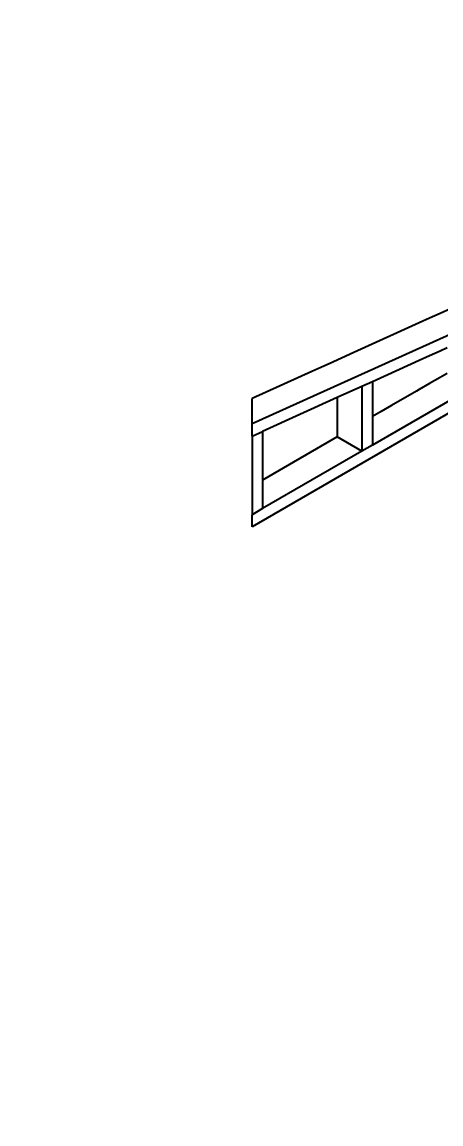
# Model space of a CAD drawing. Header units: millimetres. Extents: x 19458 to 19711, y 4351 to 4752.
# Drawn here: x 19517.661 to 19518.74, y 4536.513 to 4539.347 of the extents above; entities that cross this region are included whole.
import ezdxf

# ---------------------------------------------------------------- set-up
doc = ezdxf.new("R2010")
doc.units = ezdxf.units.MM
for name, color, linetype in [('cotas', 1, 'Continuous'), ('cotas @ 400', 1, 'Continuous'), ('cotas @ 500', 1, 'Continuous')]:
    doc.layers.add(name, color=color, linetype=linetype)
doc.styles.add('century gothic', font='GOTHIC.TTF')
doc.styles.add('COTAS SMC', font='GOTHIC.TTF')
doc.dimstyles.new('ANOTATIVE 100 SMCONSTRUCCIONES', dxfattribs={"dimscale": 0, "dimtxt": 0.18, "dimasz": 0.15, "dimexe": 0.18, "dimexo": 0.09, "dimgap": 0.1, "dimtad": 1, "dimzin": 0, "dimdsep": 46, "dimtxsty": 'century gothic', "dimblk1": 'FLECHA1', "dimblk2": 'FLECHA1', "dimsah": 1, "dimcen": 0.18, "dimdle": 0.075, "dimclrd": 1, "dimclre": 1, "dimclrt": 2, "dimaunit": 1, "dimadec": 0, "dimazin": 0, "dimtfac": 0.75, "dimtix": 1, "dimtmove": 2, "dimatfit": 3, "dimfxl": 0.09, "dimtvp": 1.5, "dimtfill": 1, "dimtolj": 1, "dimtzin": 0, "dimarcsym": 0})
doc.dimstyles.new('PIES SMCONSTRUCCIONES', dxfattribs={"dimscale": 0, "dimtxt": 0.18, "dimasz": 0.2, "dimexe": 0.18, "dimexo": 0, "dimgap": 0.1, "dimtad": 1, "dimdec": 0, "dimlfac": 39.370079, "dimzin": 0, "dimdsep": 46, "dimlunit": 4, "dimtxsty": 'COTAS SMC', "dimblk1": 'FLECHA1', "dimblk2": 'FLECHA1', "dimsah": 1, "dimcen": 0.2, "dimdle": 0.075, "dimclrd": 1, "dimclre": 1, "dimclrt": 2, "dimaunit": 1, "dimadec": 0, "dimazin": 0, "dimtfac": 0.75, "dimtdec": 0, "dimtix": 1, "dimtmove": 2, "dimatfit": 3, "dimfxl": 0.09, "dimtvp": 1.5, "dimtfill": 1, "dimtolj": 1, "dimtzin": 0, "dimarcsym": 0})

# ---------------------------------------------------------------- blocks, each defined once
blk = doc.blocks.new('FLECHA1')
at = {"color": 4}
blk.add_line((-0.246176, -0.248081), (0.248081, 0.25), dxfattribs=at)
at = {"color": 1}
blk.add_line((-1, 0), (0.496162, 0), dxfattribs=at)
blk = doc.blocks.new('*D574')
at = {"layer": 'cotas', "color": 1, "lineweight": -2, "transparency": 16777216}
for p, q in [((19614.326, 4625.8448), (19614.326, 4700.8448)), ((19570.9836, 4550.8448), (19524.326, 4550.8448)), ((19614.326, 4548.4298), (19614.326, 4550.8448)), ((19570.5339, 4548.4298), (19524.326, 4548.4298)), ((19614.326, 4473.4298), (19614.326, 4398.4298))]:
    blk.add_line(p, q, dxfattribs=at)
at = {"layer": 'Defpoints', "color": 0, "transparency": 16777216}
for p in [(19614.326, 4550.8448), (19615.9836, 4550.8448), (19615.5339, 4548.4298)]:
    blk.add_point(p, dxfattribs=at)
at = {"layer": 'cotas', "color": 1, "lineweight": -2, "transparency": 16777216, "xscale": 75, "yscale": 75, "zscale": 75}
for p, rotation in [((19614.326, 4550.8448), 270), ((19614.326, 4548.4298), 90)]:
    blk.add_blockref('FLECHA1', p, dxfattribs=dict(at, rotation=rotation))
at = {"layer": 'cotas', "color": 2, "transparency": 16777216, "insert": (19517.3376, 4549.6373), "char_height": 90, "attachment_point": 5, "rotation": 90, "style": 'century gothic', "bg_fill": 3, "box_fill_scale": 1.1, "bg_fill_color": 256, "bg_fill_true_color": 13158600, "bg_fill_transparency": 0}
blk.add_mtext('\\A1;2.42', dxfattribs=at)
blk = doc.blocks.new('*D626')
at = {"layer": 'cotas', "color": 1, "lineweight": -2, "transparency": 16777216}
for p, q in [((19614.326, 4610.8448), (19614.326, 4670.8448)), ((19579.9836, 4550.8448), (19542.326, 4550.8448)), ((19614.326, 4548.4298), (19614.326, 4550.8448)), ((19579.5339, 4548.4298), (19542.326, 4548.4298)), ((19614.326, 4488.4298), (19614.326, 4428.4298))]:
    blk.add_line(p, q, dxfattribs=at)
at = {"layer": 'Defpoints', "color": 0, "transparency": 16777216}
for p in [(19614.326, 4550.8448), (19615.9836, 4550.8448), (19615.5339, 4548.4298)]:
    blk.add_point(p, dxfattribs=at)
at = {"layer": 'cotas', "color": 1, "lineweight": -2, "transparency": 16777216, "xscale": 60, "yscale": 60, "zscale": 60}
for p, rotation in [((19614.326, 4550.8448), 270), ((19614.326, 4548.4298), 90)]:
    blk.add_blockref('FLECHA1', p, dxfattribs=dict(at, rotation=rotation))
at = {"layer": 'cotas', "color": 2, "transparency": 16777216, "insert": (19536.7353, 4549.6373), "char_height": 72, "attachment_point": 5, "rotation": 90, "style": 'century gothic', "bg_fill": 3, "box_fill_scale": 1.1, "bg_fill_color": 256, "bg_fill_true_color": 13158600, "bg_fill_transparency": 0}
blk.add_mtext('\\A1;2.42', dxfattribs=at)
blk = doc.blocks.new('*D629')
at = {"layer": 'cotas', "color": 1, "lineweight": -2, "transparency": 16777216}
for p, q in [((19620.0128, 4651.7533), (19620.0128, 4751.7533)), ((19620.4168, 4551.7533), (19530.0128, 4551.7533)), ((19620.0128, 4550.5333), (19620.0128, 4551.7533)), ((19620.4168, 4550.5333), (19530.0128, 4550.5333)), ((19620.0128, 4450.5333), (19620.0128, 4350.5333))]:
    blk.add_line(p, q, dxfattribs=at)
at = {"layer": 'Defpoints', "color": 0, "transparency": 16777216}
for p in [(19620.0128, 4551.7533), (19620.4168, 4551.7533), (19620.4168, 4550.5333)]:
    blk.add_point(p, dxfattribs=at)
at = {"layer": 'cotas', "color": 1, "lineweight": -2, "transparency": 16777216, "xscale": 100, "yscale": 100, "zscale": 100}
for p, rotation in [((19620.0128, 4551.7533), 270), ((19620.0128, 4550.5333), 90)]:
    blk.add_blockref('FLECHA1', p, dxfattribs=dict(at, rotation=rotation))
at = {"layer": 'cotas', "color": 2, "transparency": 16777216, "insert": (19523.8809, 4551.1433), "char_height": 90, "attachment_point": 5, "rotation": 90, "style": 'COTAS SMC', "bg_fill": 3, "box_fill_scale": 1.1, "bg_fill_color": 256, "bg_fill_true_color": 13158600, "bg_fill_transparency": 0}
blk.add_mtext("\\A1;4'", dxfattribs=at)
blk = doc.blocks.new('*D679')
at = {"layer": 'cotas', "color": 1, "lineweight": -2, "transparency": 16777216}
for p, q in [((19620.0128, 4631.7533), (19620.0128, 4711.7533)), ((19620.4168, 4551.7533), (19548.0128, 4551.7533)), ((19620.0128, 4550.5333), (19620.0128, 4551.7533)), ((19620.4168, 4550.5333), (19548.0128, 4550.5333)), ((19620.0128, 4470.5333), (19620.0128, 4390.5333))]:
    blk.add_line(p, q, dxfattribs=at)
at = {"layer": 'Defpoints', "color": 0, "transparency": 16777216}
for p in [(19620.0128, 4551.7533), (19620.4168, 4551.7533), (19620.4168, 4550.5333)]:
    blk.add_point(p, dxfattribs=at)
at = {"layer": 'cotas', "color": 1, "lineweight": -2, "transparency": 16777216, "xscale": 80, "yscale": 80, "zscale": 80}
for p, rotation in [((19620.0128, 4551.7533), 270), ((19620.0128, 4550.5333), 90)]:
    blk.add_blockref('FLECHA1', p, dxfattribs=dict(at, rotation=rotation))
at = {"layer": 'cotas', "color": 2, "transparency": 16777216, "insert": (19543.1073, 4551.1433), "char_height": 72, "attachment_point": 5, "rotation": 90, "style": 'COTAS SMC', "bg_fill": 3, "box_fill_scale": 1.1, "bg_fill_color": 256, "bg_fill_true_color": 13158600, "bg_fill_transparency": 0}
blk.add_mtext("\\A1;4'", dxfattribs=at)
blk = doc.blocks.new('KJJ')
at = {"color": 2}
for p, q in [((19541.8102, 4525.244), (19539.9519, 4524.4046)), ((19541.0253, 4524.76), (19539.9519, 4524.1403)), ((19540.4357, 4524.6886), (19540.4088, 4524.6765)), ((19540.4625, 4524.7007), (19540.4357, 4524.6886)), ((19540.3819, 4524.6643), (19540.2136, 4524.5883)), ((19540.4088, 4524.6765), (19540.3819, 4524.6643)), ((19540.4539, 4524.6002), (19540.4357, 4524.5919)), ((19540.2136, 4524.5883), (19540.15, 4524.5596)), ((19540.4088, 4524.5798), (19540.3819, 4524.5676)), ((19540.4357, 4524.5919), (19540.4088, 4524.5798)), ((19540.1362, 4524.5533), (19540.106, 4524.5397)), ((19540.15, 4524.5596), (19540.1362, 4524.5533)), ((19540.3819, 4524.5676), (19540.3015, 4524.5313)), ((19540.106, 4524.5397), (19539.9519, 4524.4701)), ((19540.2616, 4524.5133), (19540.2347, 4524.5011)), ((19540.3015, 4524.5313), (19540.2616, 4524.5133)), ((19540.2616, 4524.5133), (19540.2616, 4524.4809)), ((19540.4357, 4524.5241), (19540.4088, 4524.5086)), ((19540.4539, 4524.5346), (19540.4357, 4524.5241)), ((19540.2347, 4524.5011), (19540.1711, 4524.4724)), ((19540.2347, 4524.5011), (19540.2347, 4524.3346)), ((19540.5176, 4524.4979), (19540.2616, 4524.3501)), ((19540.3749, 4524.489), (19540.3112, 4524.4522)), ((19540.3819, 4524.4931), (19540.3749, 4524.489)), ((19540.4088, 4524.5086), (19540.3819, 4524.4931)), ((19539.9519, 4524.4046), (19539.9519, 4524.4701)), ((19540.1711, 4524.4724), (19539.9787, 4524.3855)), ((19540.1711, 4524.4724), (19540.1711, 4524.3713)), ((19540.2616, 4524.4809), (19540.2616, 4524.4499)), ((19540.2616, 4524.4499), (19540.2616, 4524.4236)), ((19540.2844, 4524.4367), (19540.2616, 4524.4236)), ((19540.3112, 4524.4522), (19540.2844, 4524.4367)), ((19539.9519, 4524.3734), (19539.9519, 4524.4046)), ((19540.2616, 4524.4236), (19540.2616, 4524.3501)), ((19539.9519, 4524.3734), (19539.9787, 4524.3855)), ((19539.9519, 4524.3734), (19539.9519, 4524.1713)), ((19539.9787, 4524.3855), (19539.9787, 4524.2603)), ((19540.1711, 4524.3713), (19539.9787, 4524.2603)), ((19540.2347, 4524.3346), (19540.1711, 4524.3713)), ((19540.2616, 4524.3501), (19540.2347, 4524.3346)), ((19540.2347, 4524.3346), (19539.9787, 4524.1868)), ((19539.9787, 4524.2603), (19539.9787, 4524.1868)), ((19539.9787, 4524.1868), (19539.9519, 4524.1713)), ((19539.9519, 4524.1403), (19539.9519, 4524.1713))]:
    blk.add_line(p, q, dxfattribs=at)
blk = doc.blocks.new('hf')
at = {"color": 250}
for p, q in [((4.182, 2.6861), (4.182, 1.0968)), ((3.3356, 2.1906), (3.3356, 1.8229)), ((3.3624, 2.175), (3.3624, 1.7339)), ((3.4261, 2.1383), (3.4261, 1.7706)), ((3.6743, 2.0995), (4.1551, 1.8219)), ((3.5837, 2.0473), (3.5837, 1.6796)), ((3.6106, 2.0628), (4.1551, 1.7484)), ((3.6106, 2.0317), (3.6106, 1.2211)), ((3.6375, 2.0162), (3.6375, 1.5751)), ((3.7011, 1.9795), (3.7011, 1.6118)), ((3.1779, 1.9139), (3.3356, 1.8229)), ((3.1142, 1.8772), (3.1142, 1.8462)), ((3.1142, 1.8772), (3.3356, 1.7494)), ((3.8694, 1.8823), (3.8694, 1.5147)), ((3.1142, 1.8462), (3.1142, 1.5077)), ((3.1142, 1.8462), (3.1779, 1.8094)), ((3.8963, 1.8668), (3.8963, 1.4257)), ((3.8963, 1.8668), (3.9599, 1.8301)), ((4.1551, 1.8464), (4.1551, 1.8219)), ((3.3356, 1.8229), (3.3356, 1.7494)), ((3.9599, 1.8301), (3.9599, 1.4624)), ((3.9599, 1.8301), (4.1282, 1.7329)), ((4.1551, 1.8219), (4.1551, 1.7484)), ((3.1779, 1.8094), (3.1779, 1.471)), ((3.1779, 1.8094), (3.3356, 1.7184)), ((3.4261, 1.7706), (3.3624, 1.7339)), ((3.4261, 1.7706), (3.5837, 1.6796)), ((3.3356, 1.7494), (3.3356, 1.7184)), ((3.3624, 1.7339), (3.3624, 1.7029)), ((3.3624, 1.7339), (3.5837, 1.6061)), ((4.1551, 1.7174), (4.1282, 1.7329)), ((4.1282, 1.7329), (4.1282, 1.3652)), ((4.1551, 1.7484), (4.1551, 1.7174)), ((3.3356, 1.7184), (3.3356, 1.3799)), ((3.3624, 1.7029), (3.3624, 1.3644)), ((3.3624, 1.7029), (3.4261, 1.6661)), ((4.1551, 1.7174), (4.1551, 1.0846)), ((3.5837, 1.6796), (3.5837, 1.6061)), ((3.4261, 1.6661), (3.4261, 1.3277)), ((3.4261, 1.6661), (3.5837, 1.5751)), ((5.5564, 1.6522), (3.6982, 0.8128)), ((3.6345, 1.1338), (2.8426, 1.5911)), ((3.5837, 1.6061), (3.5837, 1.5751)), ((3.7011, 1.6118), (3.6375, 1.5751)), ((3.7011, 1.6118), (3.8694, 1.5147)), ((3.5837, 1.5751), (3.5837, 1.2366)), ((3.6375, 1.5751), (3.8694, 1.4412)), ((3.6375, 1.5751), (3.6375, 1.5441)), ((3.6375, 1.5441), (3.7011, 1.5073)), ((3.6375, 1.5441), (3.6375, 1.2056)), ((3.1142, 1.5077), (3.0874, 1.5232)), ((3.1779, 1.471), (3.1142, 1.5077)), ((3.7011, 1.5073), (3.7011, 1.1396)), ((3.7011, 1.5073), (3.8694, 1.4102)), ((3.8694, 1.5147), (3.8694, 1.4412)), ((3.3356, 1.3799), (3.1779, 1.471)), ((3.9599, 1.4624), (3.8963, 1.4257)), ((3.9599, 1.4624), (4.1282, 1.3652)), ((3.1155, 1.4025), (3.0886, 1.418)), ((3.8694, 1.4412), (3.8694, 1.4102)), ((3.8963, 1.4257), (4.1282, 1.2918)), ((3.8963, 1.4257), (3.8963, 1.3946)), ((3.1155, 0.8424), (3.1155, 1.4025)), ((3.1792, 1.3657), (3.1155, 1.4025)), ((3.8694, 1.4102), (3.8694, 1.0425)), ((3.8963, 1.3946), (3.9599, 1.3579)), ((3.8963, 1.3946), (3.8963, 0.9677)), ((3.1792, 1.3365), (3.1792, 1.3657)), ((3.3347, 1.2759), (3.1792, 1.3657)), ((3.3624, 1.3644), (3.3356, 1.3799)), ((3.4261, 1.3277), (3.3624, 1.3644)), ((4.1282, 1.3652), (4.1282, 1.2918)), ((3.1792, 1.3365), (3.3347, 1.2467)), ((3.1792, 0.8791), (3.1792, 1.3365)), ((3.9599, 1.3579), (3.9599, 0.9965)), ((3.9599, 1.3579), (4.1282, 1.2607)), ((3.5837, 1.2366), (3.4261, 1.3277)), ((3.3616, 1.2604), (3.3347, 1.2759)), ((3.3347, 1.2467), (3.3347, 1.2759)), ((4.1282, 1.2918), (4.1282, 1.2607)), ((3.3616, 0.7003), (3.3616, 1.2604)), ((3.4252, 1.2237), (3.3616, 1.2604)), ((4.1282, 1.2607), (4.1282, 1.0725)), ((3.3347, 0.7893), (3.3347, 1.2467)), ((3.4252, 1.1944), (3.4252, 1.2237)), ((3.5808, 1.1338), (3.4252, 1.2237)), ((3.6106, 1.2211), (3.5837, 1.2366)), ((3.6375, 1.2056), (3.6106, 1.2211)), ((3.4252, 1.1944), (3.5808, 1.1046)), ((3.4252, 0.737), (3.4252, 1.1944)), ((3.6982, 1.1706), (3.6375, 1.2056)), ((3.6982, 1.1706), (3.6345, 1.1338)), ((3.6982, 1.1396), (3.6982, 1.1706)), ((4.7716, 1.1682), (3.6982, 0.5484)), ((3.6076, 1.1183), (3.5808, 1.1338)), ((3.5808, 1.1046), (3.5808, 1.1338)), ((4.7928, 1.1559), (3.6345, 0.4872)), ((3.6345, 1.1028), (3.6982, 1.1396)), ((3.6345, 1.1338), (3.6345, 1.1028)), ((3.7011, 1.1396), (3.6982, 1.1379)), ((3.6982, 1.1379), (3.6982, 1.1396)), ((3.6982, 1.0679), (3.6982, 1.1379)), ((3.7011, 1.1396), (3.8694, 1.0425)), ((3.6076, 0.5582), (3.6076, 1.1183)), ((3.6345, 1.1028), (3.6076, 1.1183)), ((4.807, 1.1314), (3.6345, 0.4545)), ((4.2088, 1.1089), (4.182, 1.0968)), ((3.5808, 0.6472), (3.5808, 1.1046)), ((3.6345, 0.5427), (3.6345, 1.1028)), ((4.1551, 1.0846), (4.1282, 1.0725)), ((4.182, 1.0968), (4.1551, 1.0846)), ((3.6982, 1.0679), (3.8694, 0.969)), ((3.6982, 1.0368), (3.6982, 1.0679)), ((4.1282, 1.0725), (3.9599, 0.9965)), ((3.6982, 1.0368), (3.8523, 0.9479)), ((3.6982, 0.8782), (3.6982, 1.0368)), ((3.8694, 1.0425), (3.8694, 0.969)), ((3.9599, 0.9965), (3.8963, 0.9677)), ((4.182, 1.0001), (4.1551, 0.9879)), ((4.2002, 1.0083), (4.182, 1.0001)), ((4.182, 1.0001), (4.182, 0.9323)), ((3.8824, 0.9615), (3.8694, 0.969)), ((3.8963, 0.9677), (3.8824, 0.9615)), ((4.1282, 0.9758), (4.0478, 0.9395)), ((4.1551, 0.9879), (4.1282, 0.9758)), ((4.1282, 0.9758), (4.1282, 0.9012)), ((4.1551, 0.9879), (4.1551, 0.9167)), ((2.8532, 0.9383), (3.6345, 0.4872)), ((3.6345, 0.5117), (2.8744, 0.9505)), ((3.8523, 0.9479), (3.6982, 0.8782)), ((3.8824, 0.9615), (3.8523, 0.9479)), ((4.0478, 0.9395), (4.0079, 0.9214)), ((4.0478, 0.9395), (4.1211, 0.8971)), ((4.2002, 0.9428), (4.182, 0.9323)), ((2.839, 0.9138), (3.6345, 0.4545)), ((3.981, 0.9093), (3.9174, 0.8806)), ((4.0079, 0.9214), (3.981, 0.9093)), ((3.981, 0.9093), (3.981, 0.7427)), ((4.0079, 0.9214), (4.0079, 0.8891)), ((4.1551, 0.9167), (4.1282, 0.9012)), ((4.182, 0.9323), (4.1551, 0.9167)), ((3.1792, 0.8791), (3.1155, 0.8424)), ((3.3347, 0.7893), (3.1792, 0.8791)), ((3.9174, 0.8806), (3.725, 0.7937)), ((3.9174, 0.8806), (3.9174, 0.7795)), ((4.2638, 0.906), (4.0079, 0.7583)), ((4.0079, 0.8891), (4.0575, 0.8604)), ((4.0079, 0.8891), (4.0079, 0.858)), ((4.1211, 0.8971), (4.0575, 0.8604)), ((4.1282, 0.9012), (4.1211, 0.8971)), ((3.1155, 0.8424), (3.0886, 0.8579)), ((3.6982, 0.8128), (3.6982, 0.8782)), ((4.0079, 0.858), (4.0306, 0.8449)), ((4.0079, 0.858), (4.0079, 0.8317)), ((4.0575, 0.8604), (4.0306, 0.8449)), ((3.3347, 0.7158), (3.1155, 0.8424)), ((4.0306, 0.8449), (4.0079, 0.8317)), ((4.0079, 0.8317), (4.0079, 0.7583)), ((3.6345, -0.528), (5.9511, 0.8095)), ((3.6982, 0.7815), (3.6982, 0.8128)), ((3.6982, 0.7815), (3.725, 0.7937)), ((3.725, 0.7937), (3.725, 0.6684)), ((3.3347, 0.7158), (3.3347, 0.7893)), ((3.6345, -0.5607), (5.9794, 0.7931)), ((3.6982, 0.7815), (3.6982, 0.5794)), ((3.9174, 0.7795), (3.725, 0.6684)), ((3.981, 0.7427), (3.9174, 0.7795)), ((3.0976, 0.7498), (3.1245, 0.7343)), ((3.4252, 0.737), (3.3616, 0.7003)), ((3.5808, 0.6472), (3.4252, 0.737)), ((3.981, 0.7427), (3.725, 0.595)), ((4.0079, 0.7583), (3.981, 0.7427)), ((4.16, 0.7432), (4.0963, 0.7065)), ((4.1868, 0.7587), (4.16, 0.7432)), ((4.16, 0.7432), (4.16, 0.3023)), ((3.1245, 0.7343), (3.1245, 0.2934)), ((3.1245, 0.7343), (3.1881, 0.6976)), ((3.3616, 0.7003), (3.3347, 0.7158)), ((3.1881, 0.6976), (3.1881, 0.3301)), ((3.1881, 0.6976), (3.3208, 0.621)), ((3.5808, 0.5737), (3.3616, 0.7003)), ((4.0963, 0.7065), (3.9375, 0.6148)), ((4.0963, 0.7065), (4.0963, 0.339)), ((3.725, 0.6684), (3.725, 0.595)), ((3.5808, 0.5737), (3.5808, 0.6472)), ((3.3208, 0.621), (3.3208, 0.2535)), ((3.3208, 0.621), (3.3477, 0.6054)), ((3.3477, 0.6054), (3.3477, 0.1645)), ((3.3477, 0.6054), (3.4113, 0.5687)), ((3.9107, 0.5993), (3.847, 0.5625)), ((3.9375, 0.6148), (3.9107, 0.5993)), ((3.9107, 0.5993), (3.9107, 0.1584)), ((3.9375, 0.6148), (3.9375, 0.2474)), ((3.4113, 0.5687), (3.4113, 0.2013)), ((3.4113, 0.5687), (3.544, 0.4921)), ((3.6076, 0.5582), (3.5808, 0.5737)), ((3.6982, 0.5794), (3.6345, 0.5427)), ((3.725, 0.595), (3.6982, 0.5794)), ((3.6982, 0.5484), (3.6982, 0.5794)), ((3.6345, 0.5427), (3.6076, 0.5582)), ((3.6345, 0.5117), (3.6982, 0.5484)), ((3.6345, 0.5427), (3.6345, 0.5117)), ((3.847, 0.5625), (3.6883, 0.4709)), ((3.847, 0.5625), (3.847, 0.1951)), ((3.6345, 0.5117), (3.6345, 0.4872)), ((3.544, 0.4921), (3.5709, 0.4766)), ((3.544, 0.4921), (3.544, 0.1247)), ((3.6345, 0.4872), (3.6345, 0.4545)), ((3.5709, 0.4766), (3.5709, -0.4668)), ((3.5709, 0.4766), (3.6345, 0.4398)), ((3.6614, 0.4553), (3.6345, 0.4398)), ((3.6345, 0.4398), (3.6345, 0.4545)), ((3.6883, 0.4709), (3.6614, 0.4553)), ((3.6614, 0.4553), (3.6614, -0.488)), ((3.6883, 0.4709), (3.6883, 0.1034)), ((3.6345, 0.4398), (3.6345, -0.5036)), ((3.1881, 0.3301), (3.1245, 0.2934)), ((3.3208, 0.2535), (3.1881, 0.3301)), ((3.9375, 0.2474), (4.0963, 0.339)), ((4.16, 0.3023), (4.0963, 0.339)), ((3.3208, 0.18), (3.1245, 0.2934)), ((3.1245, 0.2934), (3.1245, 0.2624)), ((3.9375, 0.1739), (4.16, 0.3023)), ((4.16, 0.3023), (4.16, 0.2713)), ((3.1881, 0.2256), (3.1245, 0.2624)), ((3.1245, 0.2624), (3.1245, -0.2091)), ((4.0963, 0.2345), (4.16, 0.2713)), ((4.16, 0.2713), (4.16, -0.2002)), ((3.3208, 0.2535), (3.3208, 0.18)), ((3.9375, 0.2474), (3.9375, 0.1739)), ((3.9375, 0.1428), (4.0963, 0.2345)), ((4.0963, 0.2345), (4.0963, -0.1634)), ((3.1881, 0.2256), (3.1881, -0.1723)), ((3.3208, 0.149), (3.1881, 0.2256)), ((3.4113, 0.2013), (3.3477, 0.1645)), ((3.544, 0.1247), (3.4113, 0.2013)), ((3.3208, 0.18), (3.3208, 0.149)), ((3.6883, 0.1034), (3.847, 0.1951)), ((3.9107, 0.1584), (3.847, 0.1951)), ((3.9375, 0.1428), (3.9375, 0.1739)), ((3.3208, 0.149), (3.3208, -0.2489)), ((3.544, 0.0512), (3.3477, 0.1645)), ((3.3477, 0.1645), (3.3477, 0.1335)), ((3.6883, 0.0299), (3.9107, 0.1584)), ((3.9107, 0.1584), (3.9107, 0.1273)), ((3.9375, 0.1428), (3.9375, -0.2551)), ((3.3477, 0.1335), (3.3477, -0.3379)), ((3.4113, 0.0968), (3.3477, 0.1335)), ((3.544, 0.1247), (3.544, 0.0512)), ((3.847, 0.0906), (3.9107, 0.1273)), ((3.9107, 0.1273), (3.9107, -0.3441)), ((3.4113, 0.0968), (3.4113, -0.3012)), ((3.544, 0.0201), (3.4113, 0.0968)), ((3.6883, 0.1034), (3.6883, 0.0299)), ((3.6883, -0.0011), (3.847, 0.0906)), ((3.847, 0.0906), (3.847, -0.3074)), ((3.544, 0.0512), (3.544, 0.0201)), ((3.6883, -0.0011), (3.6883, 0.0299)), ((3.544, 0.0201), (3.544, -0.3778)), ((3.6883, -0.0011), (3.6883, -0.399)), ((2.8532, -0.0769), (3.6345, -0.528)), ((2.839, -0.1014), (3.6345, -0.5607)), ((3.9375, -0.2551), (4.0963, -0.1634)), ((4.16, -0.2002), (4.0963, -0.1634)), ((3.0976, -0.1936), (3.1245, -0.2091)), ((3.1881, -0.1723), (3.1245, -0.2091)), ((3.3208, -0.2489), (3.1881, -0.1723)), ((4.16, -0.2002), (4.1868, -0.1847)), ((3.3208, -0.3224), (3.1245, -0.2091)), ((3.9375, -0.3286), (4.16, -0.2002)), ((3.3208, -0.2489), (3.3208, -0.3224)), ((3.0976, -0.2654), (3.1245, -0.2809)), ((3.1245, -0.2809), (3.1245, -0.6813)), ((3.1245, -0.2809), (3.1881, -0.3177)), ((3.9375, -0.2551), (3.9375, -0.3286)), ((4.0963, -0.3088), (4.16, -0.272)), ((4.16, -0.272), (4.1868, -0.2565)), ((4.16, -0.272), (4.16, -0.6724)), ((3.4113, -0.3012), (3.3477, -0.3379)), ((3.544, -0.3778), (3.4113, -0.3012)), ((3.6883, -0.399), (3.847, -0.3074)), ((3.9107, -0.3441), (3.847, -0.3074)), ((3.9375, -0.4005), (4.0963, -0.3088)), ((4.0963, -0.3088), (4.0963, -0.6356)), ((3.1881, -0.3177), (3.1881, -0.6445)), ((3.1881, -0.3177), (3.3208, -0.3943)), ((3.3208, -0.3224), (3.3477, -0.3379)), ((3.544, -0.4513), (3.3477, -0.3379)), ((3.9107, -0.3441), (3.9375, -0.3286)), ((3.6883, -0.4725), (3.9107, -0.3441)), ((3.3208, -0.3943), (3.3208, -0.7211)), ((3.3208, -0.3943), (3.3477, -0.4098)), ((3.544, -0.3778), (3.544, -0.4513)), ((3.3477, -0.4098), (3.3477, -0.8101)), ((3.3477, -0.4098), (3.4113, -0.4465)), ((3.6883, -0.399), (3.6883, -0.4725)), ((3.847, -0.4527), (3.9107, -0.416)), ((3.9107, -0.416), (3.9375, -0.4005)), ((3.9107, -0.416), (3.9107, -0.8163)), ((3.9375, -0.4005), (3.9375, -0.7273)), ((3.4113, -0.4465), (3.4113, -0.7734)), ((3.4113, -0.4465), (3.544, -0.5231)), ((3.544, -0.4513), (3.5709, -0.4668)), ((3.6883, -0.5444), (3.847, -0.4527)), ((3.847, -0.4527), (3.847, -0.7795)), ((3.5709, -0.4668), (3.6345, -0.5036)), ((3.6614, -0.488), (3.6883, -0.4725)), ((3.6345, -0.5036), (3.6614, -0.488)), ((3.6345, -0.5036), (3.6345, -0.528)), ((3.544, -0.5231), (3.5709, -0.5387)), ((3.544, -0.5231), (3.544, -0.85)), ((3.6345, -0.5199), (3.6345, -0.528)), ((3.6345, -0.528), (3.6345, -0.5607)), ((3.5709, -0.5387), (3.5709, -1.4112)), ((3.5709, -0.5387), (3.6345, -0.5754)), ((3.6345, -0.5754), (3.6614, -0.5599)), ((3.6345, -0.5754), (3.6345, -0.5607)), ((3.6614, -0.5599), (3.6883, -0.5444)), ((3.6614, -0.5599), (3.6614, -1.4324)), ((3.6883, -0.5444), (3.6883, -0.8712)), ((3.6345, -0.5754), (3.6345, -1.4479)), ((3.1881, -0.6445), (3.1245, -0.6813)), ((3.3208, -0.7211), (3.1881, -0.6445)), ((3.9375, -0.7273), (4.0963, -0.6356)), ((4.16, -0.6724), (4.0963, -0.6356)), ((3.9375, -0.8008), (4.16, -0.6724)), ((4.16, -0.6724), (4.16, -0.7034)), ((3.3208, -0.7946), (3.1245, -0.6813)), ((3.1245, -0.6813), (3.1245, -0.7123)), ((4.0963, -0.7401), (4.16, -0.7034)), ((4.16, -0.7034), (4.16, -1.1445)), ((3.1881, -0.749), (3.1245, -0.7123)), ((3.1245, -0.7123), (3.1245, -1.1534)), ((3.3208, -0.7211), (3.3208, -0.7946)), ((3.9375, -0.7273), (3.9375, -0.8008)), ((3.1881, -0.749), (3.1881, -1.1167)), ((3.3208, -0.8256), (3.1881, -0.749)), ((3.9375, -0.8318), (4.0963, -0.7401)), ((4.0963, -0.7401), (4.0963, -1.1078)), ((3.4113, -0.7734), (3.3477, -0.8101)), ((3.544, -0.85), (3.4113, -0.7734)), ((3.6883, -0.8712), (3.847, -0.7795)), ((3.9107, -0.8163), (3.847, -0.7795)), ((3.3208, -0.7946), (3.3208, -0.8256)), ((3.544, -0.9235), (3.3477, -0.8101)), ((3.3477, -0.8101), (3.3477, -0.8411)), ((3.6883, -0.9447), (3.9107, -0.8163)), ((3.9107, -0.8163), (3.9107, -0.8473)), ((3.9375, -0.8318), (3.9375, -0.8008)), ((3.3208, -0.8256), (3.3208, -1.1933)), ((3.4113, -0.8779), (3.3477, -0.8411)), ((3.3477, -0.8411), (3.3477, -1.2823)), ((3.544, -0.85), (3.544, -0.9235)), ((3.847, -0.8841), (3.9107, -0.8473)), ((3.9107, -0.8473), (3.9107, -1.2885)), ((3.9375, -0.8318), (3.9375, -1.1995)), ((3.4113, -0.8779), (3.4113, -1.2456)), ((3.544, -0.9545), (3.4113, -0.8779)), ((3.6883, -0.8712), (3.6883, -0.9447)), ((3.6883, -0.9757), (3.847, -0.8841)), ((3.847, -0.8841), (3.847, -1.2517)), ((3.544, -0.9235), (3.544, -0.9545)), ((3.544, -0.9545), (3.544, -1.3222)), ((3.6883, -0.9757), (3.6883, -0.9447)), ((3.6883, -0.9757), (3.6883, -1.3434))]:
    blk.add_line(p, q, dxfattribs=at)
blk = doc.blocks.new('*U734')
at = {"layer": 'cotas @ 500'}
dim = blk.add_linear_dim(base=(19614.3260382735, 4550.8448237801), p1=(19615.5338597089, 4548.4298237801), p2=(19615.9836080801, 4550.8448237801), angle=90, dimstyle='ANOTATIVE 100 SMCONSTRUCCIONES', override={"dimscale": 500, "dimtix": 1, "dimtofl": 1, "dimtmove": 1, "dimatfit": 1}, dxfattribs=at)
dim.commit()
dim.dimension.update_dxf_attribs({"geometry": '*D574', "text_midpoint": (19517.3375950376, 4549.6373237801)})
at = {"layer": 'cotas @ 400'}
dim = blk.add_linear_dim(base=(19614.3260382735, 4550.8448237801), p1=(19615.5338597089, 4548.4298237801), p2=(19615.9836080801, 4550.8448237801), angle=90, dimstyle='ANOTATIVE 100 SMCONSTRUCCIONES', override={"dimscale": 400, "dimtix": 1, "dimtofl": 1, "dimtmove": 1, "dimatfit": 1}, dxfattribs=at)
dim.commit()
dim.dimension.update_dxf_attribs({"geometry": '*D626', "text_midpoint": (19536.7352836848, 4549.6373237801)})
blk = doc.blocks.new('*U736')
at = {"layer": 'cotas @ 500'}
dim = blk.add_linear_dim(base=(19620.0128, 4551.7533), p1=(19620.4168, 4550.5333), p2=(19620.4168, 4551.7533), angle=90, dimstyle='PIES SMCONSTRUCCIONES', override={"dimscale": 500, "dimtix": 1, "dimtofl": 1, "dimtmove": 2, "dimatfit": 3}, dxfattribs=at)
dim.commit()
dim.dimension.update_dxf_attribs({"geometry": '*D629', "text_midpoint": (19523.8809, 4551.1433)})
at = {"layer": 'cotas @ 400'}
dim = blk.add_linear_dim(base=(19620.0128, 4551.7533), p1=(19620.4168, 4550.5333), p2=(19620.4168, 4551.7533), angle=90, dimstyle='PIES SMCONSTRUCCIONES', override={"dimscale": 400, "dimtix": 1, "dimtofl": 1, "dimtmove": 2, "dimatfit": 3}, dxfattribs=at)
dim.commit()
dim.dimension.update_dxf_attribs({"geometry": '*D679', "text_midpoint": (19543.1073, 4551.1433)})

msp = doc.modelspace()

# ---------------------------------------------------------------- block references
msp.add_blockref('hf', (19514.5553, 4537.5006))

# ---------------------------------------------------------------- next in the draw order: block references
at = {"layer": 'cotas'}
msp.add_blockref('*U734', (0, 0), dxfattribs=at)

# ---------------------------------------------------------------- next in the draw order: block references
msp.add_blockref('*U736', (0, 0), dxfattribs=at)

# ---------------------------------------------------------------- next in the draw order: block references
msp.add_blockref('KJJ', (-21.6985, 13.9088))

doc.saveas('drawing.dxf')
